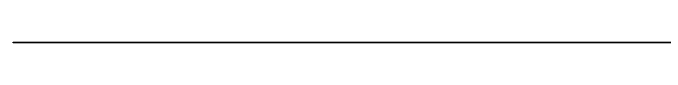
# Model space of a CAD drawing. Extents: x -6.27 to 3.33, y -1.72 to 6.81.
# Drawn here: x -6.271 to -1.469, y 6.533 to 6.537 of the extents above; entities that cross this region are included whole.
import ezdxf

# ---------------------------------------------------------------- set-up
doc = ezdxf.new("R2010")
doc.units = 0
doc.header["$MEASUREMENT"] = 0
doc.layers.add('BLACK', color=7, linetype='CONTINUOUS')

msp = doc.modelspace()

# ---------------------------------------------------------------- linework, layer by layer
at = {"layer": 'BLACK', "linetype": 'CONTINUOUS'}
for p, q in [((-6.2715, 6.5347), (-6.2709, 6.5361)), ((-6.2709, 6.5334), (-6.2715, 6.5347)), ((-6.2709, 6.5361), (-6.2695, 6.5367)), ((-6.2695, 6.5328), (-6.2709, 6.5334)), ((-6.2695, 6.5367), (3.0055, 6.5367)), ((3.0055, 6.5328), (-6.2695, 6.5328))]:
    msp.add_line(p, q, dxfattribs=at)

doc.saveas('drawing.dxf')
